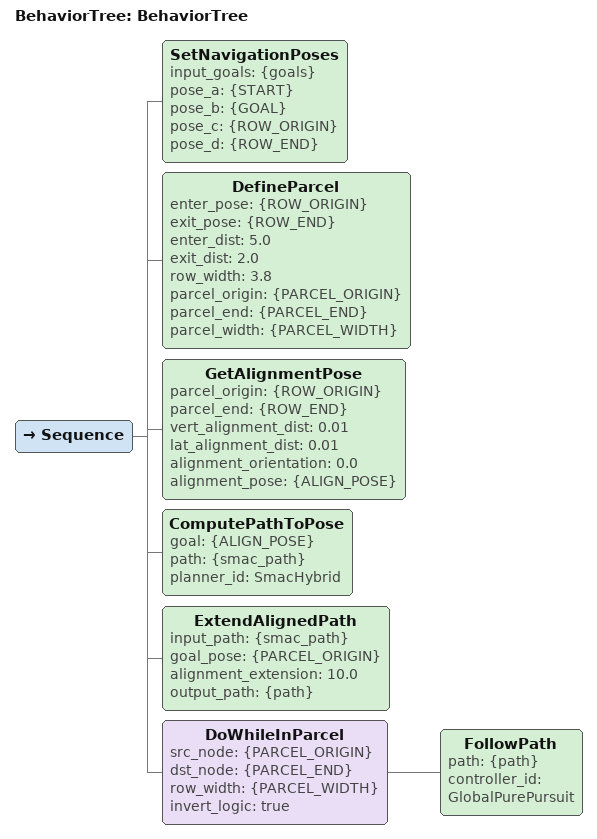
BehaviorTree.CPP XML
<?xml version="1.0"?>

<!--
  This Behavior Tree freely drives a robot to START
-->

<root main_tree_to_execute="BehaviorTree">

    <BehaviorTree ID="BehaviorTree">
      <Sequence>
          <!-- Get poses from Action Goal -->
          <SetNavigationPoses input_goals="{goals}" pose_a="{START}" pose_b="{GOAL}" pose_c="{ROW_ORIGIN}" pose_d="{ROW_END}"/>
          <!-- Define parcel to freely navigate to -->
          <DefineParcel enter_pose="{ROW_ORIGIN}" exit_pose="{ROW_END}" enter_dist="5.0" exit_dist="2.0" row_width="3.8" parcel_origin="{PARCEL_ORIGIN}" parcel_end="{PARCEL_END}" parcel_width="{PARCEL_WIDTH}"/>
          <!-- Get pose to start alignment to row from -->
          <GetAlignmentPose parcel_origin="{ROW_ORIGIN}" parcel_end="{ROW_END}"  vert_alignment_dist="0.01" lat_alignment_dist="0.01" alignment_orientation="0.0" alignment_pose="{ALIGN_POSE}"/>
          <!-- Compute Smac from current pose to alignment pose -->
          <ComputePathToPose goal="{ALIGN_POSE}" path="{smac_path}" planner_id="SmacHybrid"/>
          <!-- Extend the smac path with alignment phase -->
          <ExtendAlignedPath input_path="{smac_path}" goal_pose="{PARCEL_ORIGIN}" alignment_extension="10.0" output_path="{path}"/>
          <!-- Navigate -->
          <DoWhileInParcel src_node="{PARCEL_ORIGIN}" dst_node="{PARCEL_END}" row_width="{PARCEL_WIDTH}" invert_logic="true">
              <FollowPath path="{path}" controller_id="GlobalPurePursuit"/>
          </DoWhileInParcel>
      </Sequence>
    </BehaviorTree>

</root>
